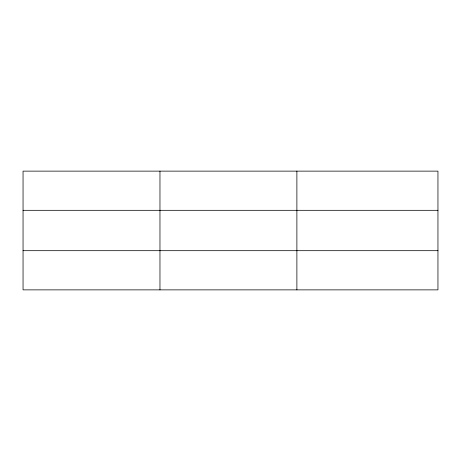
<?xml version="1.0" encoding="UTF-8"?>
<svg xmlns="http://www.w3.org/2000/svg" width="461" height="461" viewBox="0 0 461 461"><rect width="100%" height="100%" fill="white"/><g stroke="black" fill="none" stroke-linecap="round" stroke-linejoin="round"><path stroke-width="0.69" d="M159.967 171.129L159.967 289.871M296.884 171.129L296.884 289.871M437.95 250.686L437.95 289.871L23.05 289.871L23.05 171.129L437.95 171.129L437.95 250.686L23.05 250.686M23.05 210.314L437.95 210.314"/></g></svg>
